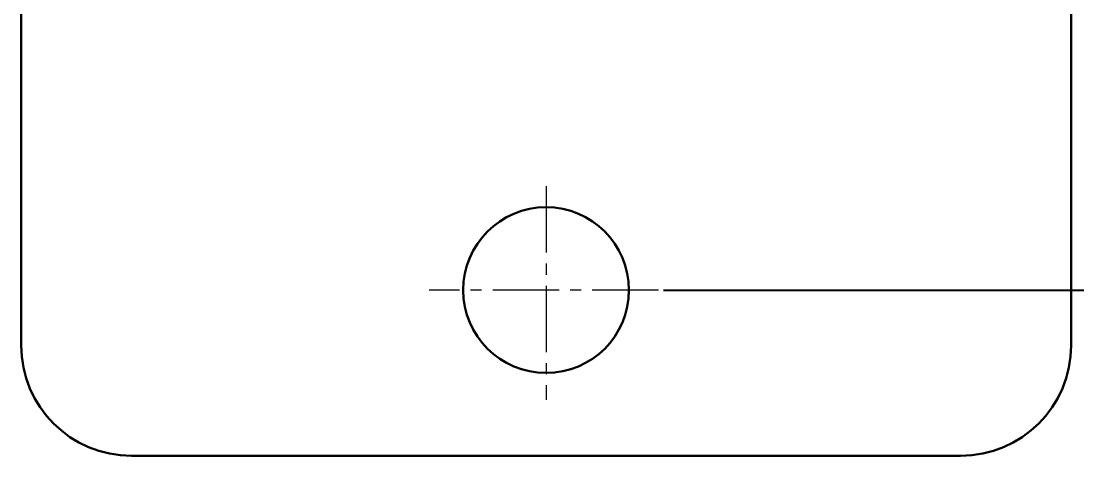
# Model space of a CAD drawing. Header units: millimetres. Extents: x -105 to 105, y -148 to 148.
# Drawn here: x 24.62 to 43.72, y 81.84 to 89.7 of the extents above; entities that cross this region are included whole.
import ezdxf

# ---------------------------------------------------------------- set-up
doc = ezdxf.new("R2010")
doc.units = ezdxf.units.MM
doc.header["$PDSIZE"] = -5
doc.linetypes.add('点画线', pattern=[18, 12, -2, 2, -2])
doc.layers.get('0').update_dxf_attribs({"lineweight": 18})
doc.styles.get("Standard").update_dxf_attribs({"font": 'txt.shx', "height": 3})
doc.dimstyles.get("Standard").update_dxf_attribs({"dimtxt": 0.18, "dimasz": 0.18, "dimexe": 0.18, "dimexo": 0.0625, "dimgap": 0.09, "dimtad": 0, "dimtih": 1, "dimtoh": 1, "dimdec": 4, "dimzin": 0, "dimdsep": 46, "dimtxsty": 'Standard', "dimcen": 0.09, "dimdle": 0.36, "dimadec": 0, "dimazin": 0, "dimtfac": 1, "dimtdec": 4, "dimtofl": 0, "dimtmove": 0, "dimatfit": 3, "dimfxl": 1, "dimtolj": 1, "dimarcsym": 0})

# ---------------------------------------------------------------- blocks, each defined once
blk = doc.blocks.new('*D9')
at = {"color": 0, "lineweight": -2, "transparency": 16777216}
for p, q in [((36.243, 113.838), (53.435, 113.838)), ((52.185, 111.338), (52.185, 87.338)), ((36.243, 84.838), (53.435, 84.838))]:
    blk.add_line(p, q, dxfattribs=at)
at = {"color": 0, "linetype": '点画线', "transparency": 16777216}
for points in [[(51.769, 111.338), (52.602, 111.338), (52.185, 113.838)], [(51.769, 87.338), (52.602, 87.338), (52.185, 84.838)]]:
    blk.add_solid(points, dxfattribs=at)
at = {"layer": 'Defpoints', "color": 0, "linetype": '点画线', "transparency": 16777216}
for p in [(35.618, 113.838), (35.618, 84.838), (52.185, 84.838)]:
    blk.add_point(p, dxfattribs=at)
at = {"color": 0, "linetype": '点画线', "transparency": 16777216, "insert": (50.06, 99.338), "char_height": 3, "attachment_point": 5, "rotation": 90}
blk.add_mtext('\\A1;29', dxfattribs=at)

msp = doc.modelspace()

# ---------------------------------------------------------------- linework, layer by layer
at = {"color": 7, "lineweight": 30}
for p, q in [((24.618, 114.838), (24.618, 83.838)), ((43.618, 83.838), (43.618, 114.838))]:
    msp.add_line(p, q, dxfattribs=at)
at = {"linetype": '点画线', "ltscale": 0.1}
for p, q in [((34.118, 86.717), (34.118, 82.852)), ((36.152, 84.838), (32.002, 84.838))]:
    msp.add_line(p, q, dxfattribs=at)
at = {"color": 7, "lineweight": 30, "ltscale": 0.375}
msp.add_line((26.618, 81.838), (41.618, 81.838), dxfattribs=at)
at = {"color": 7, "lineweight": 30}
msp.add_circle((34.118, 84.838), 1.5, dxfattribs=at)
for centre, start, end in [((26.618, 83.838), 180, 270), ((41.618, 83.838), 270, 0)]:
    msp.add_arc(centre, 2, start, end, dxfattribs=at)

# ---------------------------------------------------------------- dimensions: what is measured, and where the dimension line sits
at = {"linetype": '点画线'}
dim = msp.add_linear_dim(base=(52.185, 84.838), p1=(35.618, 113.838), p2=(35.618, 84.838), angle=90, dimstyle='Standard', override={"dimtxt": 2.5, "dimasz": 2.5, "dimexe": 1.25, "dimexo": 0.625, "dimgap": 0.625, "dimtad": 1, "dimtih": 0, "dimtoh": 0, "dimdec": 2, "dimzin": 8, "dimdsep": 44, "dimdle": 5, "dimtdec": 2, "dimtofl": 1, "dimatfit": 0, "dimarcsym": 1}, dxfattribs=at)
dim.commit()
dim.dimension.update_dxf_attribs({"geometry": '*D9', "text_midpoint": (50.06, 99.338)})

doc.saveas('drawing.dxf')
